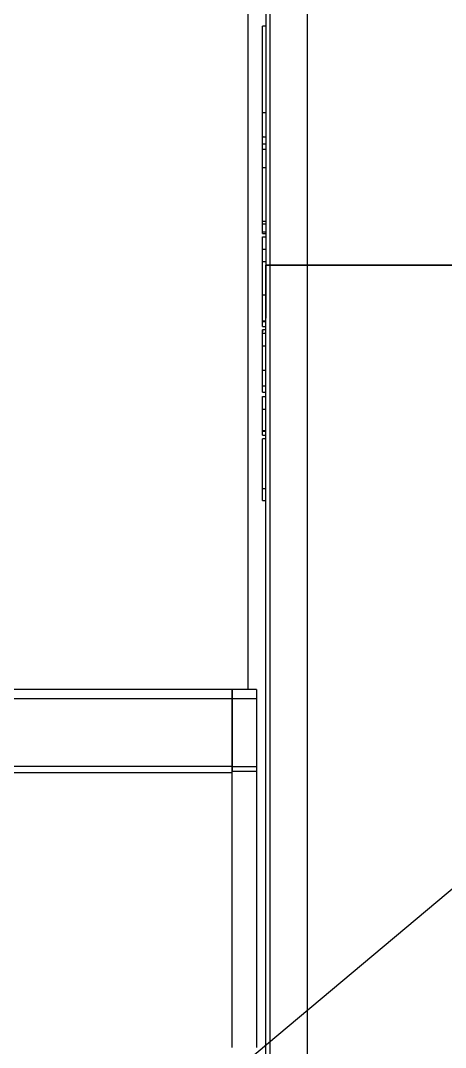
# Model space of a CAD drawing. Header units: metres. Extents: x -22.5 to 67.5, y 0 to 64.7.
# Drawn here: x 25.546 to 25.811, y 35.869 to 36.507 of the extents above; entities that cross this region are included whole.
import ezdxf

# ---------------------------------------------------------------- set-up
doc = ezdxf.new("R2010")
doc.units = ezdxf.units.M
doc.linetypes.add('XREF PB NEURO-ONCOLOGIA$0$XREF PB NEURO-ONCOLOGIA$0$Dash 1_5mm', pattern=[3, 1.5, -1.5])
doc.layers.add('XREF PB NEURO-ONCOLOGIA$0$CANCELES', color=1, linetype='Continuous')
doc.layers.add('XREF PB NEURO-ONCOLOGIA$0$EQUIPO', color=8, linetype='Continuous')

# ---------------------------------------------------------------- blocks, each defined once
blk = doc.blocks.new('*U744')
for p, q in [((-578.25, 285.42), (-578.25, 132.95)), ((-589.1, -264), (-589.1, 264)), ((-578.18, 148.65), (-580.18, 148.65)), ((-580.18, 94.96), (-580.18, 148.64)), ((-578.25, 132.95), (-578.25, 0)), ((-580.18, 79.86), (-580.18, 95.02)), ((-580.18, 94.96), (-578.18, 94.96)), ((-580.18, 80.15), (-580.18, 79.86)), ((-580.18, 75.5), (-580.18, 80.15)), ((-580.18, 79.86), (-578.18, 79.86)), ((-580.18, 72.37), (-580.18, 75.5)), ((-580.18, 75.5), (-578.22, 75.5)), ((-580.18, 60.79), (-580.18, 72.74)), ((-580.18, 72.23), (-578.22, 72.23)), ((-580.18, 27.37), (-580.18, 60.79)), ((-580.18, 60.79), (-578.23, 60.79)), ((-580.18, 25.64), (-580.18, 27.37)), ((-580.18, 27.37), (-578.18, 27.37)), ((-580.18, 25.64), (-578.18, 25.64)), ((-580.18, 20.68), (-580.18, 25.61)), ((-580.18, 20.68), (-578.18, 20.68)), ((-580.18, 19.61), (-580.18, 20.66)), ((-580.18, 19.89), (-580.18, 19.61)), ((-580.18, 19.61), (-578.18, 19.61)), ((-580.18, 9.87), (-580.18, 17.72)), ((-580.18, 17.72), (-578.18, 17.72)), ((-580.18, 1.7), (-580.18, 9.95)), ((-580.18, 9.87), (-578.18, 9.87)), ((-578.18, 2.11), (-580.18, 2.11)), ((-580.18, 1.69), (-580.18, 2.11)), ((-580.18, -5.37), (-580.18, 1.69)), ((-578.25, -132.95), (-578.25, 0)), ((-580.18, -18.46), (-580.18, -5.37)), ((-580.18, -30.88), (-580.18, -18.46)), ((-580.18, -18.46), (-578.18, -18.46)), ((-580.18, -34.86), (-580.18, -30.88)), ((-580.18, -38.09), (-580.18, -34.75)), ((-578.18, -34.86), (-580.18, -34.86)), ((-580.18, -34.97), (-578.18, -34.97)), ((-580.18, -38.09), (-578.18, -38.09)), ((-578.18, -40.24), (-580.18, -40.24)), ((-580.18, -40.24), (-580.18, -41.41)), ((-580.18, -42.24), (-580.18, -40.24)), ((-580.18, -50.17), (-580.18, -42.33)), ((-580.18, -42.33), (-578.19, -42.33)), ((-580.18, -65.33), (-580.18, -50.17)), ((-580.18, -50.17), (-578.23, -50.17)), ((-580.18, -75.14), (-580.18, -65.33)), ((-580.18, -65.33), (-578.24, -65.33)), ((-580.18, -79.06), (-580.18, -75.14)), ((-580.18, -75.14), (-578.24, -75.14)), ((-580.18, -79.06), (-578.24, -79.06)), ((-580.18, -89.47), (-580.18, -81.63)), ((-580.18, -81.63), (-578.18, -81.63)), ((-580.18, -102.75), (-580.18, -89.47)), ((-580.18, -89.47), (-578.18, -89.47)), ((-580.18, -102.75), (-578.22, -102.75)), ((-580.18, -103.43), (-580.18, -102.77)), ((-580.18, -105.69), (-580.18, -103.43)), ((-578.18, -103.43), (-580.18, -103.43)), ((-580.18, -105.69), (-578.23, -105.69)), ((-578.22, -108), (-580.18, -108)), ((-580.18, -109.9), (-580.18, -108.01)), ((-580.18, -117.41), (-580.18, -109.9)), ((-580.18, -129.36), (-580.18, -117.41)), ((-580.18, -139.03), (-580.18, -129.36)), ((-578.25, -285.42), (-578.25, -132.95)), ((-580.18, -146.43), (-580.18, -139.03)), ((-578.22, -139.03), (-580.18, -139.03)), ((-580.18, -146.43), (-578.21, -146.43)), ((-599.17, -264), (-1136.74, -264)), ((-599.17, -264), (-599.17, -265.63)), ((-584.1, -264), (-599.17, -264)), ((-599.17, -264.75), (-599.17, -264)), ((-599.17, -265.63), (-599.17, -264.75)), ((-599.17, -265.63), (-599.17, -266.79)), ((-599.17, -266.79), (-599.17, -265.63)), ((-599.17, -266.79), (-599.17, -268.14)), ((-599.17, -268.14), (-599.17, -266.79)), ((-599.17, -268.14), (-599.17, -269.58)), ((-599.17, -269.58), (-599.17, -268.14)), ((-584.1, -264), (-584.1, -269.58)), ((-1145.61, -269.58), (-599.17, -269.58)), ((-599.17, -269.58), (-599.17, -283.35)), ((-599.17, -283.35), (-599.17, -269.58)), ((-599.17, -269.58), (-584.1, -269.58)), ((-584.1, -269.58), (-584.1, -296.95)), ((-599.17, -283.35), (-599.17, -296.95)), ((-599.17, -296.95), (-599.17, -283.35)), ((-578.25, -429.68), (-578.25, -285.42)), ((-599.17, -296.95), (-599.17, -304.69)), ((-599.17, -304.69), (-599.17, -296.95)), ((-584.1, -296.95), (-584.1, -311.72)), ((-599.17, -304.69), (-599.17, -311.72)), ((-599.17, -311.72), (-599.17, -304.69)), ((-599.17, -311.72), (-1234.37, -311.72)), ((-599.17, -311.72), (-599.17, -314.63)), ((-599.17, -313.19), (-599.17, -311.72)), ((-599.17, -311.72), (-584.1, -311.72)), ((-584.1, -311.72), (-584.1, -314.63)), ((-1247.57, -315.54), (-599.17, -315.54)), ((-599.17, -314.63), (-599.17, -313.19)), ((-599.17, -317.75), (-599.17, -314.63)), ((-599.17, -314.63), (-584.1, -314.63)), ((-599.17, -486.54), (-599.17, -317.75)), ((-584.1, -314.63), (-584.1, -317.75)), ((-584.1, -317.75), (-584.1, -486.54)), ((-578.25, -562.73), (-578.25, -429.68))]:
    blk.add_line(p, q)
for centre, major_axis, start_param, end_param in [((-374.59, 0), (203.66, 0), 3.115167, 3.298165), ((-374.59, 0), (203.66, 0), 2.98502, 3.168019), ((-488.35, 0), (91.27, 0), 3.433569, 3.93172), ((-488.35, 0), (91.27, 0), 2.351465, 2.849616), ((-427.06, 0), (219.89, 0), 4.104862, 4.517065), ((-427.06, 0), (219.89, 0), 1.76612, 2.178324), ((-303.76, 0), (855.16, 0), 4.517065, 4.599967), ((-303.76, 0), (855.16, 0), 1.683219, 1.76612)]:
    blk.add_ellipse(centre, major_axis=major_axis, ratio=0.000002, start_param=start_param, end_param=end_param)
for points, knots in [([(-552.58, 1010.72), (-552.58, 1010.72), (-552.58, 1010.57), (-552.58, 1009.59), (-552.58, 1007.24), (-552.58, 1004.24), (-552.58, 1001.17), (-552.58, 998.51), (-552.58, 996), (-552.58, 993.8), (-552.58, 992.04), (-552.58, 990.22), (-552.58, 988.33), (-552.58, 986.37), (-552.59, 983.62), (-552.59, 979.95), (-552.59, 975.19), (-552.59, 970.06), (-552.59, 962.73), (-552.59, 948.65), (-552.57, 924.99), (-552.59, 890.72), (-552.58, 851.01), (-552.59, 791.28), (-552.57, 721.94), (-552.6, 644.4), (-552.59, 582.51), (-552.51, 517.21), (-552.6, 448.86), (-552.6, 378), (-552.58, 304.97), (-552.58, 230.15), (-552.58, 128.77), (-552.58, 51.5), (-552.58, 0)], [-0.6488628, -0.6488628, -0.6488628, -0.6488628, -0.640625, -0.625, -0.609375, -0.59375, -0.5859375, -0.578125, -0.5703125, -0.5664062, -0.5625, -0.5585938, -0.5546875, -0.5507812, -0.546875, -0.5390625, -0.53125, -0.5234375, -0.515625, -0.5, -0.46875, -0.4375, -0.40625, -0.375, -0.3125, -0.28125, -0.25, -0.21875, -0.1875, -0.15625, -0.125, -0.09375, -0.0625, 0, 0, 0, 0]), ([(-575.76, 972.15), (-575.76, 972.15), (-575.76, 972.08), (-575.76, 971.44), (-575.76, 969.44), (-575.76, 966.22), (-575.76, 962.48), (-575.76, 958.8), (-575.76, 955.67), (-575.76, 952.16), (-575.76, 948.43), (-575.76, 944.32), (-575.76, 938.36), (-575.76, 930.03), (-575.76, 914.81), (-575.76, 892.36), (-575.76, 859.76), (-575.76, 821.78), (-575.76, 778.8), (-575.76, 731.15), (-575.76, 661.73), (-575.76, 564.96), (-575.76, 435.46), (-575.76, 319.16), (-575.76, 222.71), (-575.76, 124.6), (-575.76, 49.82), (-575.76, 0)], [-0.6448547, -0.6448547, -0.6448547, -0.6448547, -0.640625, -0.625, -0.609375, -0.59375, -0.578125, -0.5703125, -0.5625, -0.5546875, -0.546875, -0.5390625, -0.53125, -0.515625, -0.5, -0.46875, -0.4375, -0.40625, -0.375, -0.34375, -0.3125, -0.25, -0.1875, -0.125, -0.09375, -0.0625, 0, 0, 0, 0]), ([(-575.76, 0), (-575.76, -49.82), (-575.76, -124.6), (-575.76, -222.71), (-575.76, -319.16), (-575.76, -435.46), (-575.76, -564.96), (-575.76, -661.73), (-575.76, -731.15), (-575.76, -778.8), (-575.76, -821.78), (-575.76, -859.76), (-575.76, -892.36), (-575.76, -914.81), (-575.76, -930.03), (-575.76, -938.36), (-575.76, -944.32), (-575.76, -948.43), (-575.76, -952.16), (-575.76, -955.67), (-575.76, -958.8), (-575.76, -962.48), (-575.76, -966.22), (-575.76, -969.44), (-575.76, -971.44), (-575.76, -972.08), (-575.76, -972.15), (-575.76, -972.15)], [0, 0, 0, 0, 0.0625, 0.09375, 0.125, 0.1875, 0.25, 0.3125, 0.34375, 0.375, 0.40625, 0.4375, 0.46875, 0.5, 0.515625, 0.53125, 0.5390625, 0.546875, 0.5546875, 0.5625, 0.5703125, 0.578125, 0.59375, 0.609375, 0.625, 0.640625, 0.6448547, 0.6448547, 0.6448547, 0.6448547]), ([(-552.58, 0), (-552.58, -51.5), (-552.58, -128.77), (-552.58, -230.15), (-552.58, -304.97), (-552.6, -378), (-552.6, -448.86), (-552.51, -517.21), (-552.59, -582.51), (-552.6, -644.4), (-552.57, -721.94), (-552.59, -791.28), (-552.58, -851.01), (-552.59, -890.72), (-552.57, -924.99), (-552.59, -948.65), (-552.59, -964.74), (-552.59, -973.6), (-552.59, -979.94), (-552.58, -984.36), (-552.58, -987.7), (-552.58, -990.22), (-552.58, -992.04), (-552.58, -993.8), (-552.58, -996), (-552.58, -998.51), (-552.58, -1001.17), (-552.58, -1004.24), (-552.58, -1007.24), (-552.58, -1009.59), (-552.58, -1010.57), (-552.58, -1010.72), (-552.58, -1010.72)], [0, 0, 0, 0, 0.0625, 0.09375, 0.125, 0.15625, 0.1875, 0.21875, 0.25, 0.28125, 0.3125, 0.375, 0.40625, 0.4375, 0.46875, 0.5, 0.515625, 0.53125, 0.5390625, 0.546875, 0.5546875, 0.5585938, 0.5625, 0.5664062, 0.5703125, 0.578125, 0.5859375, 0.59375, 0.609375, 0.625, 0.640625, 0.6488628, 0.6488628, 0.6488628, 0.6488628])]:
    blk.add_open_spline(points, degree=3, knots=knots)
for points in [[(-578.18, 34.98), (-578.18, 23.33), (-578.18, 11.66), (-578.18, 0)], [(-578.18, -0.35), (-578.18, -11.22), (-578.18, -22.1), (-578.18, -32.96)]]:
    blk.add_open_spline(points, degree=3)
blk = doc.blocks.new('XREF PB NEURO-ONCOLOGIA')
at = {"layer": 'XREF PB NEURO-ONCOLOGIA$0$CANCELES', "color": 1, "linetype": 'XREF PB NEURO-ONCOLOGIA$0$XREF PB NEURO-ONCOLOGIA$0$Dash 1_5mm', "true_color": 0xff0000}
blk.add_line((2.88167, 18.98617), (1.08157, 21.13144), dxfattribs=at)
at = {"layer": 'XREF PB NEURO-ONCOLOGIA$0$EQUIPO', "xscale": 0.0009999999999940395, "yscale": 0.0009999999999940395, "zscale": 0.0009999999999940395, "rotation": 270}
blk.add_blockref('*U744', (2.88167, 18.98617), dxfattribs=at)

msp = doc.modelspace()

# ---------------------------------------------------------------- block references
at = {"rotation": 90}
msp.add_blockref('XREF PB NEURO-ONCOLOGIA', (45.26344, 33.47338), dxfattribs=at)

doc.saveas('drawing.dxf')
